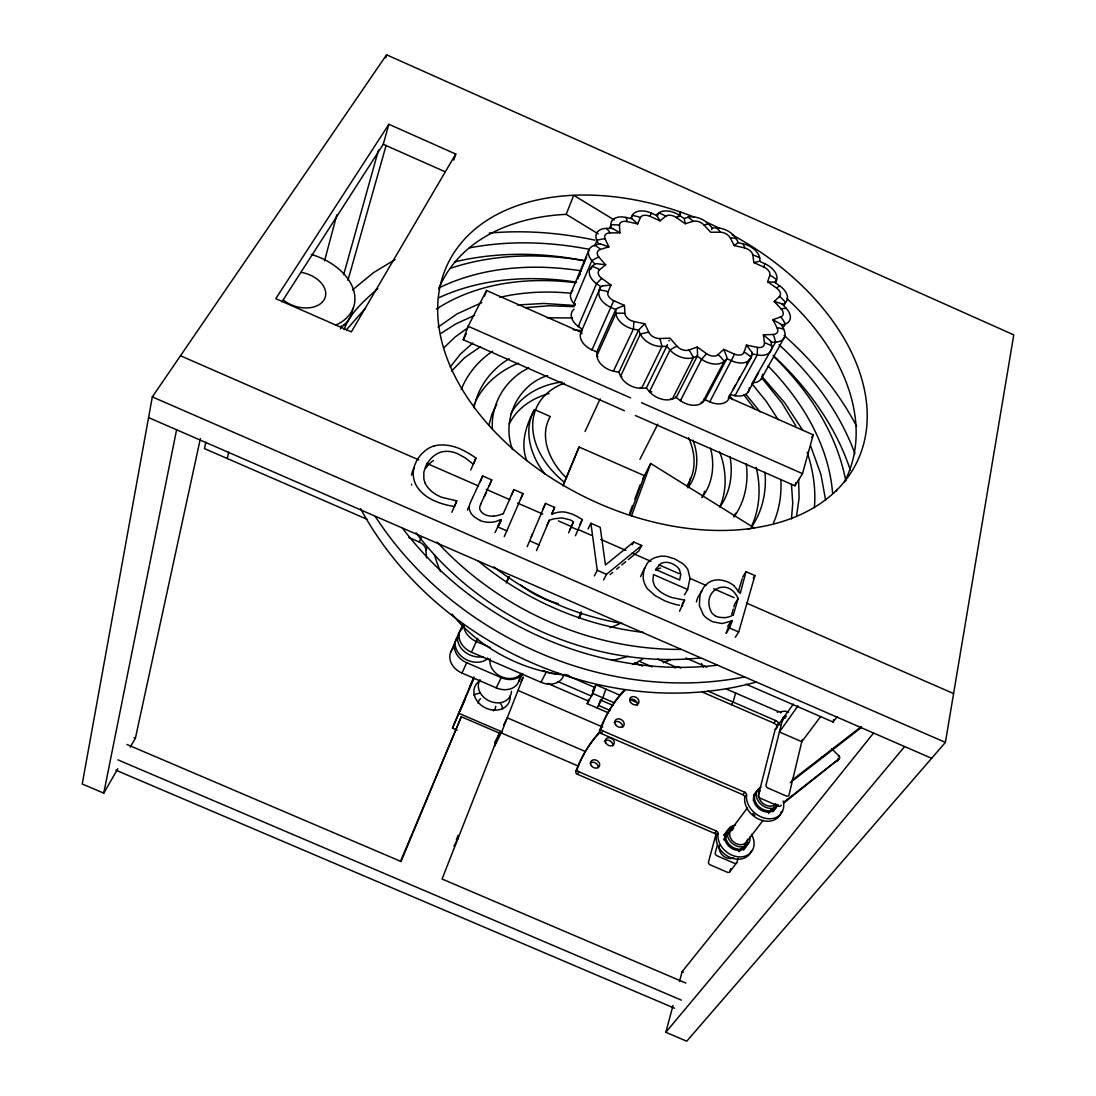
<?xml version="1.0" encoding="UTF-8"?>
<svg xmlns="http://www.w3.org/2000/svg" width="1096" height="1096" viewBox="0 0 1096 1096"><rect width="100%" height="100%" fill="white"/><g stroke="black" fill="none" stroke-linecap="round" stroke-linejoin="round"><path stroke-width="1.5" d="M697.549 354.104L697.248 347.007L688.781 350.049A8.809 5.74 26.4 0 1 677.081 346.268L669.985 338.171L659.628 338.541A8.809 5.74 25.6 0 1 648.832 332.362A35.908 21.153 -25.1 0 0 646.654 332.499L640.352 334.075L620.624 376.161L621.939 376.942M814.383 507.695C816.013 488.953 813.095 470.006 807.149 452.223M791.476 518.86L792.75 503.215L791.463 484.446M690.535 477.774L688.014 487.679M673.067 1005.375L665.82 1032.295L686.74 1041.2L945.396 742.403L1013.773 334.883L386.587 54.8L152.317 396.889L82.227 783.996L103.75 793.148L117.82 768.721M488.885 425.193L491.926 414.192L496.831 404.136M103.75 793.148L176.579 429.783M709.824 401.753L733.799 355.625A35.661 2.795 -65.9 0 0 734.32 354.077A8.713 5.603 27.6 0 0 744.088 352.241A35.36 26.838 17.8 0 1 746.239 353.255L751.267 357.145L728.292 398.232M473.993 407.794C477.801 387.326 491.282 369.366 509.065 358.789M130.26 747.116L135.411 738.156L200.376 438.592M796.573 516.038L799.107 498.036L798.614 479.377M205.856 442.168L204.445 448.593L366.982 519.285M746.088 684.192L833.097 722.031L833.672 719.497M227.228 458.512L228.749 452.127M802.313 739.499L789.01 794.956A2.589 1.973 38.7 0 1 786.202 795.956L767.844 788.01A2.589 1.987 38 0 1 766.022 785.01L782.75 718.784L785.627 717.839M798.011 705.838L779.407 731.991L801.793 741.704L820.616 716.606M696.426 601.951L696.7 600.882A56.033 40.812 32.7 0 1 697.837 597.498L701.796 591.004M793.353 704.07L775.242 729.183L758.405 795.203A2.562 1.987 38.2 0 0 760.213 798.189L778.42 806.053A2.576 1.973 38.9 0 0 781.201 805.053M784.051 305.263L785.476 302.674A16.714 10.33 27.6 0 0 779.736 285.878L775.653 283.001L776.626 280.028A16.563 10.165 27.2 0 0 764.816 263.684L760.24 261.643L759.501 257.615L754.938 255.656A33.62 24.591 -8.8 0 0 752.856 255.135A8.234 5.028 26.7 0 0 744.485 247.888L734.252 245.586L730.224 237.873A8.22 5.001 26.1 0 0 720.168 232.174L710.66 232.242L703.975 224.954A8.22 5.001 25.5 0 0 693.11 221.324A33.647 22.043 74.1 0 0 691.713 219.885L688.343 217.282L683.877 218.419L679.876 215.597A16.495 10.083 25 0 0 658.49 213.104L655.929 215.159L651.325 213.117A16.618 10.22 24.5 0 0 632.132 215.679L630.858 218.542L626.049 217.46A16.769 10.398 24.1 0 0 610.869 224.995L609.719 227.735M737.978 858.456L737.005 862.237A2.452 1.945 40.2 0 1 734.306 863.237L716.962 855.771A2.439 1.945 39.5 0 1 715.277 852.88L717.51 844.578M730.69 868.717L730.046 871.238A2.425 1.932 40.4 0 1 727.36 872.238L710.153 864.84A2.425 1.945 39.7 0 1 708.495 861.963L716.263 833.261M324.539 260.903L336.801 214.871M679.465 981.564L682.123 971.686L873.416 733.224M385.751 57.869L386.587 54.8M640.571 576.592L644.188 568.879A30.304 22.29 29.8 0 1 644.832 568.098M759.775 258.245A16.467 10.056 26.7 0 0 743.074 243.778L738.416 242.737L736.115 238.586L732.142 237.914A33.634 20.44 -28.3 0 0 730.224 237.873M635.351 415.521L794.97 485.816L802.491 473.65L813.232 434.852L728.826 397.547M343.665 274.685L378.545 149.892M734.389 395.149L734.937 395.779L757.268 354.912A17.248 11.001 27.9 0 0 771.666 346.007L771.173 342.308L775.625 342.13A17.07 10.768 28 0 0 783.64 329.143L779.146 327.992A34.894 19.55 -27.5 0 0 777.187 328.005A8.535 5.384 28 0 1 773.146 334.486L763.378 334.828L764.46 342.938A8.631 5.507 27.9 0 1 757.24 347.364L746.472 345.103L744.088 352.241M794.97 485.816L795.86 482.583M281.877 301.893L383.244 144.288L388.875 124.286L455.758 154.043L453.813 160.084M735.622 693.015L733.087 702.057L731.333 704.66M347.925 280.371L386.107 145.453M340.5 328.841L341.363 325.855M735.279 637.324L738.704 631.995L754.925 575.564L746.006 571.66L742.65 577.058M344.089 329.677C349.925 312.73 364.735 300.304 377.805 288.591M731.731 614.212L732.333 612.13M732.635 611.102L733.251 609.02M733.854 606.951L734.471 604.896M738.32 591.758L742.17 578.688M733.265 615.116L738.142 598.485C727.552 575.263 699.892 591.511 711.77 612.883A9.467 6.918 31.7 0 0 715.4 615.815M746.006 571.66L740.238 593.457L734.21 586.072M704.139 492.57L704.536 491.296M736.581 239.216A16.426 10.001 26.1 0 0 716.524 227.872L712.195 227.9L708.811 224.132L705.564 224.516A33.702 14.632 -43.1 0 0 703.975 224.954M679.547 611.239L684.575 600.156L672.314 597.635A36.99 26.948 29.7 0 1 667.45 595.827L663.971 594.087A22.413 16.426 29.7 0 1 655.737 587.442A12.029 8.837 29.6 0 1 654.38 585.387L652.915 580.798L653.449 574.564L687.644 589.484L690.042 578.291L687.836 569.427A19.81 14.467 29.6 0 0 682.507 563.508L674.739 558.919L667.094 556.535A22.071 16.139 29.5 0 0 660.052 556.316L655.682 557.398A30.428 22.29 29.8 0 0 647.215 563.344L643.886 569.989L643.092 577.441A27.181 19.947 29.7 0 0 645.667 585.922A19.427 14.289 29.5 0 0 647.695 589.018L655.079 595.635L664.423 600.635A53.704 38.99 29.5 0 0 678.835 605.129L679.561 605.266M757.24 347.364A35.305 11.234 -77.9 0 1 757.418 349.103L757.268 354.912L752.336 353.885L751.267 357.145A17.399 11.22 27.6 0 1 731.744 360.885L726.867 358.721L724.278 361.2L702.577 402.3L701.084 402.232M783.804 326.677L785.229 324.074A16.878 10.535 27.9 0 0 786.312 308.401L783.106 304.935L785.421 302.099L781.297 297.879A33.949 26.386 46.6 0 0 779.475 296.523A8.357 5.165 27.6 0 0 776.612 288.111L767.638 281.795L769.817 275.274A8.289 5.083 27.2 0 0 763.912 267.082L753.843 262.602L752.856 255.135M730.046 395.122L729.1 397.985A16.974 11.234 27.6 0 1 709.907 401.903L705.153 399.807L702.577 402.3A17.084 11.398 27.1 0 1 680.369 400.588L676.177 397.547L672.163 399.136L670.793 398.492M712.167 228.174L711.647 229.639M605.883 689.096L602.827 697.851L597.073 707.934M600.54 699.604L598.512 705.427L610.061 710.427M608.595 712.921L587.209 703.673L588.758 699.303M587.209 703.673L592.895 693.549L595.977 684.808L618.719 694.659M624.405 410.699L463.238 339.719L468.115 326.252L486.542 290.495L581.894 332.622M484.35 296.468L486.542 290.495M703.714 493.844L702.221 497.598M629.789 515.298L644.38 475.678L579.113 447.017L562.837 485.665M836.81 490.049A227.215 150.179 25.9 0 1 754.199 527.943L650.682 463.457L631.515 515.86M679.876 215.597L677.52 216.666A33.853 7.576 -55.2 0 0 676.41 217.542A8.261 5.042 25 0 0 665.697 216.296A33.661 25.55 52.5 0 0 663.861 215.076L658.915 212.884L657.285 215.802M629.597 513.394L632.515 505.475M634.844 499.132L640.105 484.884M578.661 618.171L581.058 611.801M732.238 620.788L728.84 626.145L726.1 633.324L729.498 627.981L732.238 620.788L722.374 623.528L713.304 621.939A21.975 16.056 31.6 0 1 710.619 620.692L706.975 618.35A16.372 11.988 31.6 0 1 703.372 614.774L699.344 605.718L699.947 595.457A56.239 40.84 32.7 0 1 701.098 592.073L703.742 587.182L708.057 582.935A27.099 19.714 31.7 0 1 709.756 581.908A21.016 15.262 31.5 0 1 734.347 585.935M426.632 557.878A132.082 99.202 25.8 0 1 425.933 550.288A10.302 7.85 20.5 0 0 419.33 542.054L421.056 537.561M786.312 308.401L782.845 308.565A34.579 13.001 -42.4 0 0 781.27 309.086L774.255 301.455L779.475 296.523M425.933 550.288L427.344 546.699M669.163 340.281L668.875 341.02M498.721 735.402L494.46 746.239L501.763 731.799L523.272 677.04L521.066 681.424M575.427 535.752L582.36 519.531L579.592 525.203M456.306 839.92L458.128 835.316M400.478 861.497L461.293 716.729L499.447 733.183L442.058 879.006L685.822 983.071M438.619 289.207A224.749 150.33 25.9 0 1 566.194 214.337L573.729 195.307L614.253 219.954M451.812 512.312L456.758 500.872L442.085 497.406A27.893 20.454 21.2 0 1 439.756 496.433A25.592 18.769 21.1 0 1 424.974 482.925M454.429 506.736L456.758 500.872M470.759 469.979L475.924 458.114A67.404 49.854 20.9 0 0 460.32 448.949A36.716 26.852 21.1 0 0 446.963 445.25A29.113 21.235 21.1 0 0 434.427 445.88M569.687 530.121L573.482 521.778A20.262 14.947 25.6 0 0 569.824 519.751L561.96 517.887L553.466 518.874L549.315 520.299L546.644 526.012M568.619 532.779L573.482 521.778M473.568 464.005L475.924 458.114M480.267 481.788L482.665 475.938L491.734 479.897L489.309 485.747M461.252 389.546C467.362 373.873 478.705 360.502 492.625 351.172M678.835 216.761L680.739 212.131L679.315 215.213M536.478 550.644L549.315 520.299M667.464 344.555L666.902 345.898M588.826 250.203L570.961 293.084M651.353 213.076L649.969 216.323A8.316 5.11 24.5 0 0 640.352 217.625A33.77 26.893 24.5 0 0 638.242 216.748L632.598 215.419L630.954 218.392M563.139 485.706L579.113 447.017M461.293 716.729L401.04 861.497L126.985 744.499M719.976 506.516C727.511 489.241 726.196 469.239 719.661 451.867M578.496 276.685L586.689 257.053M457.142 730.155L452.47 728.155L473.883 676.972M452.47 728.155L473.924 678.506M594.607 245.86L597.142 240.134L602.992 238.942A34.551 22.057 -25.6 0 1 605.102 238.873A8.48 5.316 23.9 0 1 609.883 232.873L619.925 232.818L619.459 225.324A8.398 5.206 24.1 0 1 627.035 221.543L637.612 223.913L640.352 217.625M531.135 537.245L532.451 534.136M527.217 546.616L545.534 503.42L554.631 507.407L551.973 513.134M735.539 513.229L734.087 516.559M480.678 504.242L491.734 479.897M590.95 269.095L592.196 266.246L594.923 264.095L591.84 260.574A17.139 10.864 23.8 0 1 594.69 245.216L598.909 247.943A35.031 21.413 73.3 0 1 600.307 249.45A8.576 5.425 23.8 0 0 598.923 257.135L605.677 264.835L599.553 269.78A8.658 5.548 24 0 0 601.8 278.439L610.979 285.029L607.979 291.92A8.741 5.644 24.4 0 0 613.733 300.66L624.446 305.4L624.953 313.552A8.782 5.713 24.9 0 0 633.68 321.457L644.818 323.786L648.832 332.362M506.859 581.223L508.845 576.51M773.475 522.956C779.434 509.366 781.736 494.296 780.818 479.527M566.522 477.993C550.576 462.909 538.273 437.359 550.274 416.521L534.519 409.589C526.203 425.001 520.038 443.195 526.738 460.498M592.347 348.966L591.922 349.98L613.733 300.66M599.553 269.78A35.264 25.509 51.7 0 0 597.649 268.493L592.196 266.246A17.317 11.083 24 0 0 596.553 283.672L600.745 286.686L580.907 332.513L581.853 333.828M495.008 532.574L501.187 519.956L498.118 525.505M511.38 495.392L513.887 489.583L522.998 493.57L504.283 536.615M498.68 525.738L501.187 519.956M450.785 652.01L455.361 641.557M460.019 630.94L462.964 624.213M520.463 499.351L522.998 493.57M597.937 356.693L596.95 355.666L615.952 313.251L615.747 309.524L610.842 307.346A17.454 11.289 24.4 0 1 599.348 289.837L600.745 286.686M503.256 513.736L513.887 489.583M474.034 404.794L474.787 403.095M751.541 526.299C760.076 507.982 760.912 486.788 756.172 467.334M688.781 350.049A35.853 22.92 70.2 0 1 690.233 351.775L693.412 357.556L672.382 398.985A17.152 11.494 26.4 0 1 649.49 391.697L646.339 388.039L641.694 388.258A17.166 11.508 25.6 0 1 620.624 376.161L618.884 372.256L613.897 371.256A17.111 11.44 24.9 0 1 596.95 355.666L596.772 351.953L615.747 309.524M519.627 677.369A18.522 14.755 25.8 0 1 496.241 687.863L461.978 673.067L466.677 662.71A18.687 14.81 24 0 1 457.649 638.105M563.919 674.506A18.796 14.796 27.5 0 1 540.986 682.274L471.458 652.189L477.719 638.393M484.364 496.611L486.487 491.953M506.325 582.976L509.106 576.88M542.904 509.174L545.534 503.42M482.665 475.938L471.061 501.036A38.004 28.14 23.5 0 0 469.211 506.516A14.084 10.426 22.6 0 0 470.129 511.544L470.759 512.846A13.714 10.165 22.6 0 0 474.28 516.874L477.952 519.244A21.523 15.892 22.7 0 0 480.322 520.326M585.072 431.468L600.156 398.848M469.568 687.288L473.691 678.397M458.251 714.332L465.101 699.632M618.884 372.256L638.53 330.143L633.42 329.074A17.563 11.426 24.9 0 1 615.952 313.251L622.638 313.127A35.689 25.55 -3.5 0 1 624.953 313.552M459.06 634.776A19.057 15.07 24 0 0 461.512 656.381A19.057 15.07 24 0 0 486.788 659.34L487.405 658.025M779.736 285.878L777.653 287.166A34.264 5.412 -54.6 0 0 776.612 288.111M496.241 687.863L501.201 677.629A18.659 14.782 25.8 0 0 522.628 673.602M646.339 388.039L666.724 346.268L669.971 349.98A17.591 11.481 26.4 0 0 693.412 357.556L697.289 356.145L701.591 359.241A17.522 11.385 27 0 0 724.278 361.2L719.88 356.2A35.593 26.386 46.5 0 0 717.976 354.748A8.768 5.686 27 0 1 706.646 353.748L697.248 347.007M588.086 528.916L590.895 523.258L600.211 527.34L605.458 564.974L633.721 541.986L641.722 545.479L638.721 551.055L628.323 559.604M518.805 681.424L522.614 673.793M494.584 742.814L499.447 733.183M503.598 725.059L507.256 717.825L585.415 751.555M475.582 401.41C484.199 383.627 500.434 370.38 518.6 363.16M639.941 459.334L657.723 424.221M676.177 397.547L697.289 356.145M554.631 507.407L551.781 514.298A29.085 21.427 25.9 0 1 561.59 511.914A17.947 13.179 25.6 0 1 566.468 512.38L571.852 513.969A47.101 34.99 25.7 0 1 582.319 519.572M463.238 339.719L466.293 333.759M642.831 478.692L650.682 463.457M453.963 846.29L458.073 838.317M594.375 575.893L597.252 570.29L590.895 523.258M540.986 682.274L546.37 671.834A18.947 14.823 27.5 0 0 558.576 673.465M579.058 618.295L581.729 613.171M603.595 579.907L606.513 574.331L641.722 545.479M705.153 399.807L726.867 358.721M510.462 414.63C520.203 395.355 541.314 384.559 562.097 381.97M626.049 217.46L626.912 220.063A34.387 8.056 -77.7 0 1 627.035 221.543M632.241 544.78L633.721 541.986M563.536 675.78L564.221 674.492M775.242 282.631L776.543 279.521L771.872 276.261A33.688 26.701 17.3 0 0 769.817 275.274M732.895 389.724L735.622 384.696M738.362 379.641L739.745 377.106M746.691 364.283L749.513 359.104M750.924 356.488L752.336 353.885M748.171 391.889L758.596 372.736M764.816 263.684L764.337 265.821A33.99 2.493 -65.7 0 1 763.912 267.082M534.519 409.589C522.669 430.221 530.834 456.292 544.712 473.815M761.432 378.641L783.996 338.089M592.429 691.165L595.977 684.808M751.568 850.386A19.605 15.495 39.4 0 1 730.594 857.647A19.605 15.495 39.4 0 1 716.277 836.015A2.452 1.945 38.6 0 0 714.551 833.357L577.387 774.242A2.425 1.973 31.7 0 1 575.838 771.379L577.277 768.913A177.278 140.151 39.5 0 1 600.348 731.073M781.421 811.383A20.262 15.659 38.6 0 1 760.268 819.808A20.262 15.659 38.6 0 1 744.718 797.463A2.535 1.973 37.8 0 0 742.91 794.751L601.252 733.525A2.507 2 31.3 0 1 599.635 730.607L601.17 727.963A183.196 141.658 38.7 0 1 624.487 689.768M455.758 154.043L351.35 331.883L275.781 298.674L388.875 124.286M577.387 774.242L578.839 771.776A2.425 1.973 31.7 0 1 577.277 768.913M601.252 733.525L602.8 730.895A2.507 2 31.3 0 1 601.17 727.963M684.438 594.936L687.644 589.484M682.164 604.239L684.575 600.156M811.574 437.564L813.232 434.852M594.69 245.216L598.594 244.052L596.895 240.394A16.961 10.618 23.9 0 1 606.485 228.434L609.088 231.311A34.716 15.371 89.4 0 1 609.883 232.886M734.772 603.869L738.142 598.485M753.24 578.263L754.925 575.564M727.717 626.227L731.676 620.542M743.074 243.778L744.266 246.422A33.798 10.069 -77 0 1 744.485 247.888M836.097 491.145L836.81 490.049A227.324 150.262 25.9 0 0 732.169 234.832M751.801 526.669C762.528 510.859 766.775 491.2 764.967 472.308M450.237 366.982L460.389 354.118L472.773 343.048M719.853 507.023C730.196 492.707 733.224 474.02 729.977 456.854M733.895 516.983C744.896 501.858 748.787 482.35 746.225 463.992M716.524 227.872L719.318 230.653A33.688 16.741 -89.9 0 1 720.168 232.174M638.708 329.841L644.818 323.786M777.324 712.414L778.023 711.455A4.864 3.617 35.8 0 0 781.462 711.715A10.987 8.193 36.3 0 1 788.627 712.058M780.544 712.989L781.462 711.715M702.221 692.014L773.845 723.127L775.694 720.565A4.905 3.672 36.2 0 1 778.585 723.072A10.987 8.193 36.3 0 0 779.927 724.922M777.585 726.867A10.974 8.193 36.4 0 1 776.735 725.634L778.585 723.072M714.551 833.357L716.277 831.015L578.839 771.776M742.91 794.751L744.746 792.244L602.8 730.895M716.277 836.015L718.003 833.686A2.452 1.945 38.6 0 0 716.277 831.015M744.718 797.463L746.554 794.97A2.535 1.973 37.8 0 0 744.746 792.244M346.391 329.814L365.543 308.099M702.084 497.269C712.825 483.569 715.003 464.704 710.468 448.209M724.333 838.769L726.333 836.084M729.347 832.042L747.417 807.834M687.891 487.651C698.399 474.363 698.96 455.607 692.987 440.263M599.348 289.837L605.759 291.002A35.456 27.044 24.2 0 1 607.979 291.92M833.097 722.031L837.276 716.551M739.088 851.647L742.156 847.646M744.198 844.975L763.186 820.246M768.776 812.958L771.858 808.958M729.703 871.882L736.663 862.881M838.303 756.829L838.988 755.939A177.278 140.151 39.5 0 0 831.535 748.732M783.654 803.149L839.248 758.706A2.329 1.726 38.5 0 0 838.988 755.939M451.552 370.996L464.773 357.584L480.637 346.61M665.82 1032.295L904.638 746.568M443.812 347.857L455.004 337.102L467.828 327.841M352.474 289.933L373.599 272.589L394.985 259.601M717.976 354.748L723.675 349.364L734.32 354.077M734.252 245.586L738.005 242.654M610.102 574.564L612.705 572.427M616.61 569.221L619.213 567.084M621.816 564.947L625.72 561.741M438.003 327.17L457.128 313.881L481.802 302.633M649.969 216.323L660.08 220.83L665.697 216.296M655.915 570.331L656.846 569.619M784.325 801.697L839.248 758.706M792.093 780.174L861.25 726.621M790.189 782.667L861.47 727.429M681.137 400.328L680.342 400.794L701.591 359.241L705.427 354.926A35.894 6.069 -54.1 0 1 706.646 353.748M440.77 333.485L455.58 324.06L474.705 315.264M436.427 309.086C477.185 282.439 528.272 276.726 575.729 282.741M579.14 326.252L578.181 326.581L596.553 283.672L600.498 279.535A35.442 8.494 -54.6 0 1 601.8 278.439M657.34 569.317L657.847 569.043A14.316 10.508 29.6 0 1 660.587 568.084M617.363 308.319L624.446 305.4M528.752 367.941C505.886 378.805 490.556 403.671 492.419 429.098M439.154 287.782C483.035 266.52 533.738 263.437 581.346 270.863M438.359 297.961C481.267 278 530.354 275.041 576.633 282.165M547.589 375.544C517.476 384.984 501.269 420.371 512.544 449.593M777.187 328.005L772.872 319.744L780.708 316.922A8.453 5.275 27.9 0 0 781.27 309.086M753.843 262.602L759.514 261.259A2.904 1.178 -43.3 0 1 759.788 261.328M775.242 729.183L776.667 728.703M450.566 268.26C493.46 253.916 539.944 253.08 584.25 260.684C541.534 252.244 496.858 251.738 454.402 261.958M755.993 682.123C606.348 723.483 433.482 644.284 360.57 508.599M600.307 249.45L608.842 246.86L605.102 238.873M676.41 217.542L685.192 223.721L693.11 221.324M651.791 391.765L649.449 391.806L669.971 349.98L675.3 346.953A35.976 14.385 -41.2 0 1 677.081 346.268M602.595 285.878L610.979 285.029M499.776 297.372C523.052 291.906 547.26 290.92 571.016 293.249M744.595 676.917C604.896 704.495 452.388 635.255 375.394 516.641M469.417 247.888C508.873 240.312 549.699 241.695 589.045 249.285M748.267 528.847L754.199 527.943L748.267 528.847A227.324 150.262 25.9 0 1 439.619 331.362A227.324 150.262 25.9 0 1 693.754 216.926M525.655 307.634L549.548 305.729L574.208 306.688M717.332 665.204C598.211 679.287 474.047 623.199 402.232 527.847M700.33 657.942C592.689 669.368 481.076 618.76 416.014 532.807M517.476 304.976L543.794 303.455L574.249 305.442M489.241 233.106C524.559 229.9 560.289 232.763 594.923 240.147M575.277 303.784L573.797 303.524A16.714 10.892 23.7 0 1 572.797 290.303M493.515 516.12C488.487 516.449 482.117 514.736 479.966 509.667A8.042 5.96 22.8 0 1 479.801 506.79A32.565 24.098 23.7 0 1 480.692 504.242M547.205 317.799L572.413 317.936M752.349 382.805L753.171 382.764A16.646 10.809 28.1 0 0 762.487 374.298M666.724 346.268L661.984 346.459A17.605 11.494 25.6 0 1 640.352 334.075L638.53 330.143M767.638 281.795L774.68 282.289M680.479 649.407C589.196 649.901 498.762 609.129 437.14 542.068M606.485 228.434L611.061 228.42L611.349 224.666L617.24 224.886A34.086 25.729 -3.8 0 1 619.459 225.324M573.277 329.677L581.784 330.663M643.571 632.419C582.921 625.446 524.683 599.841 477.911 560.714M454.141 506.448C439.839 504.174 424.084 498.666 416.288 485.555A35.401 25.989 21.1 0 1 413.288 473.006A53.855 39.483 21.8 0 1 424.07 451.716A35.702 26.071 21.2 0 1 434.359 445.798M681.822 605.65L682.753 605.8M622.473 623.514C575.784 615.747 531.19 595.936 493.871 566.838M600.444 243.929L608.842 246.86M730.484 394.779L735.005 395.683A16.824 11.029 28 0 0 749.308 387.751M605.677 264.835L596.854 263.656A2.987 2.233 -3.1 0 0 595.169 263.848M774.255 301.455L782.01 303.852M612.691 228.557L619.925 232.818M134.109 737.594L135.411 738.156M682.123 971.686L683.397 972.221M117.902 759.857L681.383 1000.141M115.943 770.2L674.561 1008.252M459.306 713.496L501.763 731.799M499.94 732.306L578.483 766.173M631.57 700.221L636.694 702.454M565.029 674.574L594.553 687.356L591.47 696.097L557.933 681.575M490.323 647.558L476.308 641.489A18.988 14.878 24.1 0 1 463.772 625.72M543.26 670.492L546.37 671.834M592.895 693.549L614.445 702.879M601.389 700.385L612.979 705.413M547.507 683.356L588.62 701.152M466.677 662.71L501.201 677.629M518.011 690.439L602.759 727.086M148.577 417.59L931.627 758.309M408.863 537.506L419.33 542.054M685.863 657.997L706.961 667.176M657.655 659.134L676.191 667.19M726.388 689.014L778.023 711.455M640.119 661.669L652.093 666.875M707.893 691.11L775.694 720.565M634.57 662.628L642.53 666.094M180.484 355.762L418.85 459.923M426.687 463.348L478.431 485.953M486.281 489.378L509.804 499.666M517.641 503.091L542.726 514.051M558.412 520.901L570.961 526.381M578.798 529.806L591.347 535.286M600.759 539.41L625.843 550.37M632.118 553.11L650.928 561.33M658.778 564.755L679.164 573.66M690.138 578.455L705.824 585.319M713.66 588.744L734.046 597.649M746.595 603.129L953.589 693.576M571.372 527.094L578.195 530.08M497.516 526.792L506.818 530.848M529.848 540.89L539.136 544.945M597.252 570.29L606.513 574.331M729.498 627.981L738.704 631.995M152.317 396.889L945.396 742.403M468.115 326.252L630.611 397.889M641.557 402.712L802.491 473.65M596.772 351.953L591.991 349.843A17.015 11.303 24.3 0 1 580.907 332.513L582.305 329.362L578.222 326.389A16.878 11.111 23.9 0 1 574.044 309.168M383.244 144.288L444.812 171.634M772.872 319.744L780.571 323.964M566.194 214.337L598.197 233.845M632.159 218.83L637.612 223.913M752.486 382.668L775.625 342.13L774.009 336.253A34.867 18.358 88.4 0 0 773.146 334.486M763.378 334.828L770.241 340.596M784.106 335.445C813.205 361.338 838.604 391.793 856.675 426.413M473.102 464.101L465.416 458.018L457.703 453.744A20.386 14.865 21.2 0 0 439.318 452.662A35.017 25.619 21.5 0 0 431.577 457.964A51.759 37.963 22.1 0 0 425.549 466.649L423.823 472.225L423.851 478.705A26.4 19.372 21.2 0 0 425.152 482.898M779.023 344.678C811.766 374.859 839.454 411.548 854.907 453.593M773.091 355.351C807.163 386.902 835.727 425.673 850.332 470.102M774.694 357.474C808.917 391.094 836.851 433.304 845.824 481.048M768.118 366.009C801.751 400.3 828.603 444.332 832.59 493.09M762.158 376.709L784.558 402.602L802.628 430.098M656.819 215.501L660.08 220.83M762.282 378.504L781.9 402.972L795.833 425.823M746.472 345.103L751.705 351.967M751.925 383.723L766.227 401.314L778.201 419.658M746.006 394.45L760.186 411.973M575.318 305.14L573.825 303.4L591.84 260.574L597.115 257.738A35.031 16.152 -41.6 0 1 598.923 257.135M729.251 395.519L732.731 399.656M704.112 399.204L704.153 399.245A2.973 1.48 87.4 0 0 704.701 399.766M743.896 394.875L754.418 408.767M640.379 387.34L641.626 388.354L661.984 346.459L660.436 340.377A35.99 16.892 87.9 0 0 659.628 338.541M679.424 569.619L680.794 574.441L679.671 579.99L655.531 569.454L660.929 563.522A14.371 10.508 29.6 0 1 663.669 562.563L664.245 562.467A12.138 8.878 29.5 0 1 670.273 562.988L671.547 563.454A15.632 11.44 29.6 0 1 673.355 564.276L673.917 564.577A11.974 8.754 29.5 0 1 679.465 569.605M783.64 329.143L781.667 325.375L785.284 323.731L782.133 318.552A34.387 23.537 70.7 0 0 780.708 316.922M723.675 349.364L726.648 356.707M810.615 445.853L820.986 474.664L825.63 500.283M684.329 218.707L685.192 223.721M613.5 370.996L633.42 329.074L633.776 323.21A35.949 9.001 -78.4 0 0 633.68 321.457M675.821 397.218A3 0.849 -78.5 0 1 675.78 396.916L675.711 397.053M771.707 345.884L766.625 343.459A35.154 24.386 -8 0 0 764.46 342.938M511.49 691.206A17.18 13.782 25.8 0 1 490.857 701.604A17.18 13.782 25.8 0 1 480.089 679.726M521.381 673.355A17.495 13.864 25.8 0 1 500.982 676.506A17.495 13.864 25.8 0 1 490.145 658.765M495.693 706.276A9.042 7.33 25.8 0 1 493.378 710.838M478.212 703.235A9.042 7.33 25.8 0 1 480.569 698.686M510.188 695.905A18.81 15.152 25.8 0 1 485.501 707.906A18.81 15.152 25.8 0 1 479.418 681.109M473.869 695.028A18.591 15.097 25.8 0 1 480.445 693.152M500.077 702.618A18.591 15.097 25.8 0 1 502.708 708.92M663.272 662.738A183.196 141.658 38.7 0 1 670.533 659.861M599.635 730.607A182.813 141.562 38.7 0 1 625.035 690.233M783.119 801.039A20.303 15.673 38.5 0 1 766.46 818.507A20.303 15.673 38.5 0 1 746.554 794.97M776.68 805.067A12.686 9.796 38.5 0 1 759.432 809.081A12.686 9.796 38.5 0 1 757.87 791.052M753.61 795.367A12.659 9.782 38.6 0 1 755.117 794.066M774.776 807.547A12.659 9.782 38.6 0 1 772.913 811.739A12.645 9.782 38.6 0 0 773.886 808.218M703.522 667.053A4.795 3.589 32.7 0 1 701.577 663.491M674.944 667.957A4.822 3.672 32.1 0 1 680.849 668.039M629.734 699.7A4.918 3.836 31.6 0 1 635.324 700.467A4.918 3.836 31.6 0 1 637.214 705.44M614.171 722.483A4.987 3.946 31.7 0 1 619.843 722.291A4.987 3.946 31.7 0 1 622.542 727.388M575.838 771.379A176.922 140.055 39.5 0 1 598.895 733.567M751.486 834.33A19.646 15.508 39.3 0 1 739.745 856.921A19.646 15.508 39.3 0 1 718.003 833.686M837.645 758.98A2.315 1.726 38.5 0 1 837.399 761.049M747.294 841.413A12.275 9.686 39.3 0 1 737.375 850.304A12.275 9.686 39.3 0 1 724.881 839.084A12.275 9.686 39.3 0 1 733.197 828.768M723.894 835.426A12.261 9.686 39.4 0 1 727.319 832.083M745.431 845.687A12.261 9.686 39.4 0 1 743.568 849.838M604.389 741.636A4.768 3.809 32 0 1 609.924 740.8A4.768 3.809 32 0 1 612.774 745.91M590.059 763.268A4.822 3.905 32.1 0 1 595.388 762.926A4.822 3.905 32.1 0 1 598.224 767.652M825 754.582A4.658 3.466 38 0 1 821.534 756.925M782.777 720.73A5.055 3.768 36.3 0 1 786.49 716.25M461.978 673.067A18.55 14.769 24 0 1 453.059 648.572M471.458 652.189A18.838 14.837 24.1 0 1 463.403 626.46M773.845 723.127A4.891 3.672 36.2 0 1 776.735 725.634M486.788 659.34A4.699 3.726 25 0 1 488.35 658.696M482.939 656.682A19.125 15.097 24.1 0 1 460.813 647.763A19.125 15.097 24.1 0 1 462.402 628.597M733.676 857.716A9.741 7.727 39.6 0 1 722.976 855.675A9.741 7.727 39.6 0 1 719.634 845.454M747.924 843.112A12.289 9.7 39.3 0 1 729.689 844.961A12.289 9.7 39.3 0 1 732.32 827.768M728.059 834.549A9.837 7.754 39.3 0 1 732.649 830.015M745.554 842.714A9.837 7.754 39.3 0 1 744.472 844.646M749.883 837.084A12.316 9.7 39.2 0 1 740.704 846.879A12.316 9.7 39.2 0 1 727.593 836.015A12.316 9.7 39.2 0 1 735.58 825.247M747.623 839.276A9.85 7.754 39.2 0 1 733.676 842.002A9.85 7.754 39.2 0 1 733.841 827.85M723.785 839.509A9.782 7.741 39.5 0 1 725.347 837.947M740.033 850.154A9.782 7.741 39.5 0 1 739.485 851.126M723.977 835.179A12.248 9.686 39.4 0 1 727.415 832.823M744.609 846.304A12.248 9.686 39.4 0 1 743.595 849.701M741.8 847.852A9.796 7.741 39.4 0 1 738.704 850.962M724.374 840.344A9.796 7.741 39.4 0 1 726.223 836.344M754.856 815.314A12.618 9.782 38.6 0 1 752.815 813.533M753.459 800.039A10.097 7.823 38.6 0 1 753.911 799.71M769.145 812.232A10.097 7.823 38.6 0 1 768.885 812.739M753.555 795.778A12.645 9.782 38.6 0 1 755.377 794.655M771.228 809.245A10.124 7.823 38.6 0 1 768.406 812.643M753.404 800.299A10.124 7.823 38.6 0 1 754.5 798.354M777.461 804.738A12.7 9.796 38.5 0 1 760.473 807.916A12.7 9.796 38.5 0 1 757.829 790.367M775.023 804.313A10.165 7.836 38.5 0 1 773.927 806.272M778.229 804.848A12.727 9.796 38.4 0 1 760.309 803.656A12.727 9.796 38.4 0 1 760.953 787.161M775.831 803.779A10.179 7.836 38.4 0 1 762.912 803.354A10.179 7.836 38.4 0 1 760.09 790.874M627.967 656.285A133.383 99.38 25.8 0 1 611.801 660.354M440.565 571.633A133.383 99.38 25.8 0 1 434.509 554.521M642.722 658.984A132.082 99.202 25.8 0 1 632.899 664.546M568.865 675.451A132.082 99.202 25.8 0 1 451.977 614.02M345.802 323.704A3.329 2.274 17.3 0 1 343.555 324.704M301.058 272.356A25.592 17.248 16.2 0 1 323.841 300.181A25.592 17.248 16.2 0 1 283.316 299.962M352.912 308.291A55.622 37.634 16.1 0 1 341.884 326.814M311.278 254.436A55.841 37.648 16.2 0 1 353.241 289.002A55.841 37.648 16.2 0 1 335.623 325.183M706.468 222.228A227.324 150.262 25.9 0 1 718.798 227.941M786.791 298.413A224.749 150.33 25.9 0 1 844.263 482.226M578.072 278.822A16.536 10.659 23.8 0 1 580.359 273.932M597.758 352.131A2.987 1.288 -40.8 0 1 597.156 352.241M687.48 217.323A16.44 10.015 25.5 0 1 709.153 224.584M631.351 218.447A2.932 1.85 74.8 0 1 632.104 218.981M656.436 215.213A2.918 1.37 -89.6 0 1 656.764 215.652M774.598 282.426A2.918 1.699 -28.9 0 1 775.393 282.576M781.928 303.989A2.932 2.096 -9.8 0 1 782.982 304.51M780.503 324.087A2.946 2.315 16 0 1 781.64 324.991M770.159 340.733A2.973 2.302 45.7 0 1 771.2 341.966M751.623 352.09A3.014 2.041 70.4 0 1 752.404 353.542M726.566 356.844A3.055 1.548 88.2 0 1 726.963 358.392M697.481 354.296A3.083 0.891 -78 0 1 697.412 355.803M615.938 309.223A3.069 1.343 -41.5 0 1 617.308 308.456M600.964 286.426A3.028 1.904 -25.3 0 1 602.54 286.015M598.882 243.819A2.959 2.343 25.7 0 1 600.389 244.079M611.445 228.228A2.946 2.192 53.6 0 1 612.637 228.694M688.548 437.715A84.94 59.266 25.9 0 1 686.959 485.706M563.906 481.898A84.94 59.266 25.9 0 1 564.522 383.093M558.275 603.663A79.926 59.184 25.8 0 1 520.532 584.922M620.87 623.008A96.681 72.048 25.8 0 1 610.102 627.624M509.229 423.933A102.462 72.583 25.9 0 1 549.082 393.491M733.156 614.993A28.948 21.071 31.2 0 1 724.155 617.774M724.018 617.459A15.632 11.412 31.6 0 1 715.346 616.048M467.403 510.174A37.853 28.126 23.5 0 1 468.745 506.914M500.42 519.518A22.66 16.741 22.6 0 1 480.226 520.669M503.174 513.627A40.771 29.852 22.3 0 1 493.57 516.243M425.632 468.43A51.553 37.949 22 0 1 429.331 463.882A34.88 25.605 21.5 0 1 433.468 460.567M411.493 475.198A53.636 39.47 21.7 0 1 414.178 467.307M411.658 484.994A35.264 25.975 21.1 0 1 411.493 484.254M630.406 702.111A4.932 3.836 31.6 0 0 638.461 703.44A4.932 3.836 31.6 0 0 634.173 696.631A4.932 3.836 31.6 0 0 630.406 702.111M615.527 724.648A5.001 3.946 31.7 0 0 623.706 725.758A5.001 3.946 31.7 0 0 619.185 718.88A5.001 3.946 31.7 0 0 615.527 724.648M605.978 743.198A4.781 3.809 31.9 0 0 613.815 744.431A4.781 3.809 31.9 0 0 609.719 737.759A4.781 3.809 31.9 0 0 605.978 743.198M591.278 765.529A4.836 3.905 32.1 0 0 599.224 766.542A4.836 3.905 32.1 0 0 594.895 759.816A4.836 3.905 32.1 0 0 591.278 765.529"/></g></svg>
